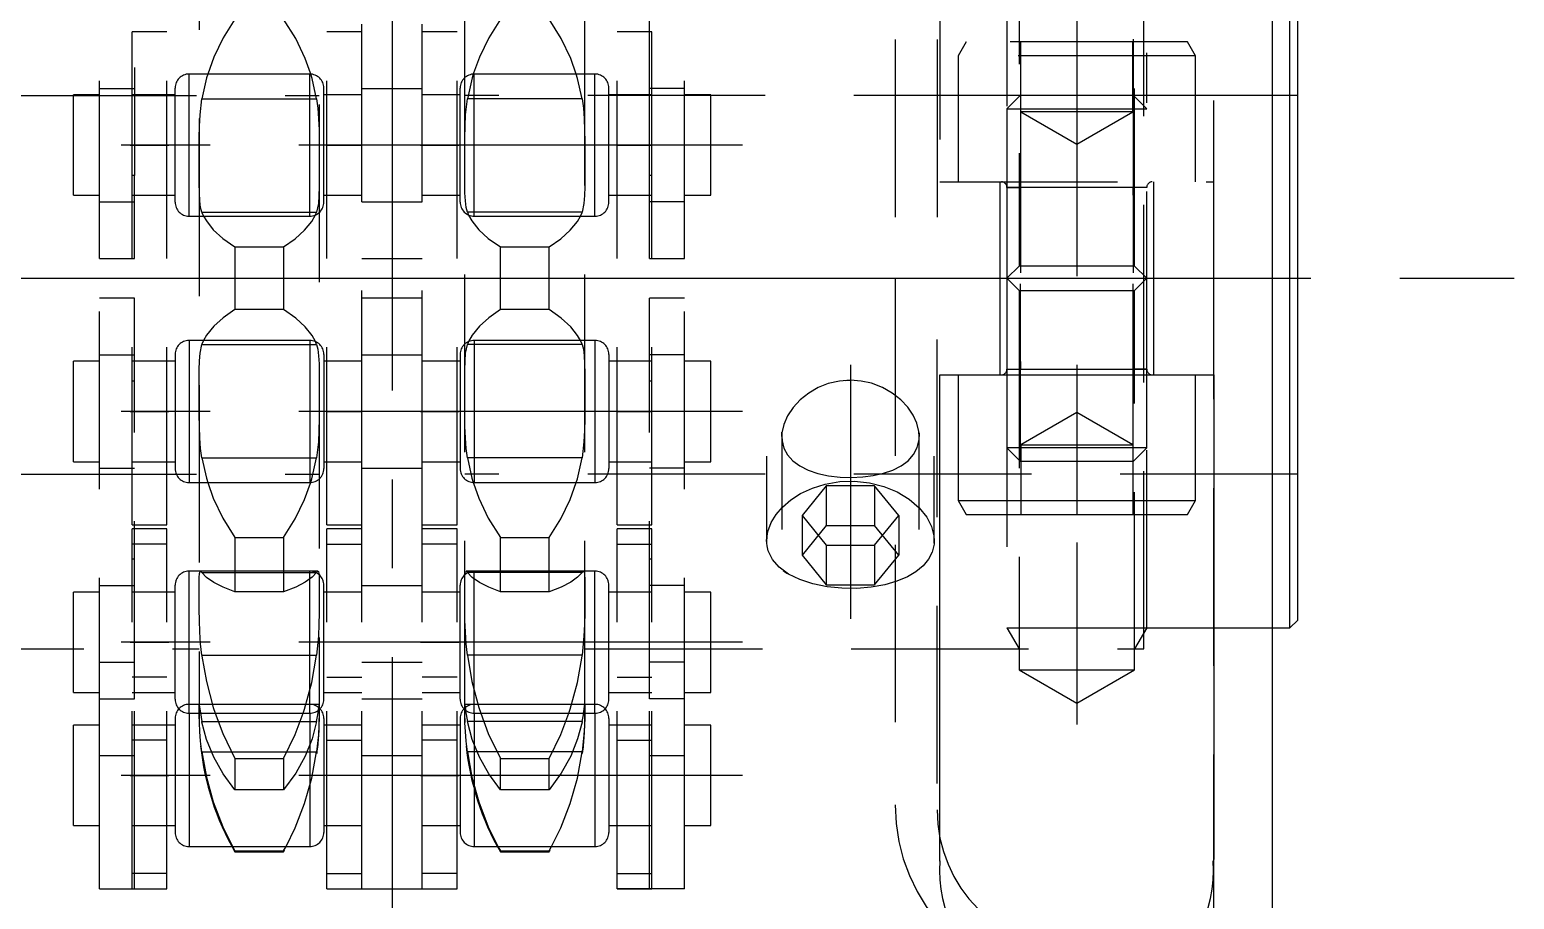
# Model space of a CAD drawing. Extents: x -8 to 168, y -8 to 177.
# Drawn here: x 19.4 to 72.5, y 22.3 to 53.4 of the extents above; entities that cross this region are included whole.
import ezdxf

# ---------------------------------------------------------------- set-up
doc = ezdxf.new("R2010")
doc.units = 0
doc.header["$LTSCALE"] = 0.5
doc.linetypes.add('CENTER', pattern=[50.8, 31.75, -6.35, 6.35, -6.35])
doc.linetypes.add('DASHED', pattern=[19.05, 12.7, -6.35])
for name, color, linetype in [('MSM_CENTER', 1, 'CENTER'), ('MSM_CONTINUOUS', 7, 'CONTINUOUS'), ('MSM_DASHED', 4, 'DASHED')]:
    doc.layers.add(name, color=color, linetype=linetype)

msp = doc.modelspace()

# ---------------------------------------------------------------- linework, layer by layer
at = {"layer": 'MSM_CENTER'}
for p, q in [((32.4, 81.76), (32.4, 7.24)), ((56.9, 60.453), (56.9, 28.547)), ((44.94, 49.262), (19.86, 49.262)), ((23.037, 49.263), (24.412, 49.263)), ((31.382, 49.263), (30.007, 49.263)), ((33.418, 49.263), (34.793, 49.263)), ((41.763, 49.263), (40.388, 49.263)), ((-7.75, 44.5), (72.55, 44.5)), ((48.8, 41.404), (48.8, 32.32)), ((44.94, 39.738), (19.86, 39.738)), ((23.037, 39.737), (24.412, 39.737)), ((31.382, 39.737), (30.007, 39.737)), ((33.418, 39.737), (34.793, 39.737)), ((41.763, 39.737), (40.388, 39.737)), ((44.94, 31.489), (19.86, 31.489)), ((23.037, 31.489), (24.412, 31.489)), ((31.382, 31.489), (30.007, 31.489)), ((33.418, 31.489), (34.793, 31.489)), ((41.763, 31.489), (40.388, 31.489)), ((44.94, 26.727), (19.86, 26.727)), ((23.037, 26.727), (24.412, 26.727)), ((31.382, 26.727), (30.007, 26.727)), ((33.418, 26.727), (34.793, 26.727)), ((41.763, 26.727), (40.388, 26.727))]:
    msp.add_line(p, q, dxfattribs=at)
at = {"layer": 'MSM_CONTINUOUS'}
for p, q in [((63.9, 44.5), (63.9, 76.5)), ((64.517, 32), (64.517, 57)), ((64.8, 32.283), (64.8, 56.717)), ((0.9, 44.5), (63.9, 44.5)), ((0.9, 44.5), (63.9, 44.5)), ((63.9, 12.5), (63.9, 44.5)), ((52, 41.05), (61.8, 41.05)), ((52, 23.667), (52, 41.05)), ((52.65, 41.05), (52.65, 36.55)), ((61.15, 36.55), (61.15, 41.05)), ((61.8, 41.05), (61.8, 23.721)), ((52.65, 36.55), (52.939, 36.05)), ((52.65, 36.55), (61.15, 36.55)), ((60.861, 36.05), (61.15, 36.55)), ((52.939, 36.05), (60.861, 36.05)), ((63.9, 32), (64.517, 32)), ((64.517, 32), (64.8, 32.283))]:
    msp.add_line(p, q, dxfattribs=at)
msp.add_arc((56.889, 23.34), 4.9, 176.1697, 3.8303, dxfattribs=at)
at = {"layer": 'MSM_DASHED'}
for p, q in [((61.8, 44.5), (61.8, 77.4)), ((52, 65.333), (52, 47.95)), ((50.4, 62.56), (50.4, 44.5)), ((51.9, 62.56), (51.9, 44.5)), ((21.94, 45.212), (21.94, 61.561)), ((23.19, 61.561), (23.19, 48.177)), ((41.61, 48.177), (41.61, 61.561)), ((42.86, 45.212), (42.86, 61.561)), ((29.8, 60.238), (29.8, 28.762)), ((35, 28.762), (35, 60.238)), ((39.3, 28.762), (39.3, 60.238)), ((25.5, 59.733), (25.5, 28.762)), ((31.32, 37.713), (31.32, 59.536)), ((33.48, 37.713), (33.48, 59.536)), ((54.833, 58.5), (54.833, 44.933)), ((58.967, 44.933), (58.967, 58.5)), ((59.3, 31.25), (59.3, 57.75)), ((54.4, 57), (54.4, 41.25)), ((26.776, 53.763), (26.361, 53.1)), ((28.955, 53.071), (28.524, 53.763)), ((36.276, 53.763), (35.861, 53.1)), ((38.455, 53.071), (38.024, 53.763)), ((23.1, 49.263), (23.1, 53.313)), ((24.35, 53.313), (23.1, 53.313)), ((24.35, 53.312), (23.19, 53.312)), ((24.35, 35.687), (24.35, 53.312)), ((31.32, 53.313), (30.07, 53.313)), ((30.07, 35.687), (30.07, 53.312)), ((31.32, 53.312), (30.07, 53.312)), ((34.73, 53.313), (33.48, 53.313)), ((34.73, 53.312), (33.48, 53.312)), ((34.73, 35.687), (34.73, 53.312)), ((41.7, 53.313), (40.45, 53.313)), ((40.45, 35.687), (40.45, 53.312)), ((41.61, 53.312), (40.45, 53.312)), ((41.7, 49.263), (41.7, 53.313)), ((26.361, 53.1), (26.026, 52.405)), ((29.294, 52.357), (28.955, 53.071)), ((35.861, 53.1), (35.526, 52.405)), ((38.794, 52.357), (38.455, 53.071)), ((52.939, 52.95), (52.65, 52.45)), ((60.861, 52.95), (52.939, 52.95)), ((54.9, 50.45), (54.9, 52.95)), ((58.9, 50.45), (58.9, 52.95)), ((58.909, 53.05), (58.909, 41.25)), ((61.15, 52.45), (60.861, 52.95)), ((26.026, 52.405), (25.808, 51.803)), ((29.484, 51.828), (29.294, 52.357)), ((35.526, 52.405), (35.316, 51.828)), ((38.992, 51.803), (38.794, 52.357)), ((52.65, 52.45), (52.65, 47.95)), ((61.15, 52.45), (52.65, 52.45)), ((59.4, 41.25), (59.4, 52.56)), ((61.15, 47.95), (61.15, 52.45)), ((29.46, 51.802), (25.14, 51.802)), ((25.14, 46.722), (25.14, 51.802)), ((25.769, 51.671), (25.597, 50.916)), ((25.808, 51.803), (25.769, 51.671)), ((29.46, 46.722), (29.46, 51.802)), ((29.494, 51.796), (29.484, 51.828)), ((29.54, 51.641), (29.494, 51.796)), ((29.703, 50.916), (29.54, 51.641)), ((35.269, 51.671), (35.097, 50.916)), ((35.307, 51.801), (35.269, 51.671)), ((35.316, 51.828), (35.307, 51.801)), ((35.34, 46.722), (35.34, 51.802)), ((39.66, 51.802), (35.34, 51.802)), ((39.04, 51.641), (38.992, 51.803)), ((39.203, 50.916), (39.04, 51.641)), ((39.66, 46.722), (39.66, 51.802)), ((0, 51.038), (29.8, 51.038)), ((21, 47.467), (21, 51.057)), ((21.94, 51.057), (21, 51.057)), ((21.94, 51.287), (23.19, 51.287)), ((24.35, 51.058), (23.1, 51.058)), ((24.35, 51.057), (23.19, 51.057)), ((24.64, 51.057), (24.35, 51.057)), ((24.64, 47.222), (24.64, 51.302)), ((29.96, 47.222), (29.96, 51.302)), ((30.07, 51.057), (29.96, 51.057)), ((31.32, 51.058), (30.07, 51.058)), ((31.32, 51.057), (30.07, 51.057)), ((31.32, 51.287), (33.48, 51.287)), ((34.73, 51.058), (33.48, 51.058)), ((34.73, 51.057), (33.48, 51.057)), ((34.84, 51.057), (34.73, 51.057)), ((34.84, 47.222), (34.84, 51.302)), ((64.8, 51.038), (35, 51.038)), ((40.16, 47.222), (40.16, 51.302)), ((40.45, 51.057), (40.16, 51.057)), ((41.7, 51.058), (40.45, 51.058)), ((41.61, 51.057), (40.45, 51.057)), ((42.86, 51.287), (41.61, 51.287)), ((43.8, 51.057), (42.86, 51.057)), ((43.8, 47.467), (43.8, 51.057)), ((54.89, 51.05), (54.4, 50.559)), ((54.89, 51.05), (58.909, 51.05)), ((54.89, 51.05), (54.89, 41.25)), ((59.4, 50.559), (58.909, 51.05)), ((58.909, 51.05), (58.909, 41.25)), ((25.534, 50.343), (25.597, 50.916)), ((25.597, 50.916), (29.703, 50.916)), ((29.703, 50.916), (29.746, 50.582)), ((29.746, 50.582), (29.775, 50.2)), ((35.034, 50.343), (35.097, 50.916)), ((39.203, 50.916), (35.097, 50.916)), ((39.203, 50.916), (39.246, 50.582)), ((39.246, 50.582), (39.275, 50.2)), ((54.4, 50.559), (54.4, 41.25)), ((54.4, 50.559), (59.4, 50.559)), ((59.4, 41.25), (59.4, 50.559)), ((25.505, 49.523), (25.514, 49.937)), ((25.514, 49.937), (25.534, 50.343)), ((29.775, 50.2), (29.79, 49.803)), ((35.005, 49.523), (35.014, 49.937)), ((35.014, 49.937), (35.034, 50.343)), ((39.275, 50.2), (39.29, 49.803)), ((58.9, 50.45), (54.9, 50.45)), ((54.9, 50.45), (56.9, 49.295)), ((56.9, 49.295), (58.9, 50.45)), ((25.502, 49.089), (25.505, 49.523)), ((29.79, 49.803), (29.796, 49.379)), ((35.002, 49.089), (35.005, 49.523)), ((39.29, 49.803), (39.296, 49.379)), ((24.35, 49.263), (23.1, 49.263)), ((23.1, 35.687), (23.1, 49.262)), ((24.35, 49.262), (23.1, 49.262)), ((25.501, 48.672), (25.502, 49.089)), ((29.796, 49.379), (29.799, 48.96)), ((29.799, 48.96), (29.799, 48.538)), ((30.07, 49.263), (31.32, 49.263)), ((30.07, 49.262), (31.32, 49.262)), ((34.73, 49.263), (33.48, 49.263)), ((34.73, 49.262), (33.48, 49.262)), ((35.001, 48.672), (35.002, 49.089)), ((39.296, 49.379), (39.299, 48.96)), ((39.299, 48.96), (39.299, 48.538)), ((40.45, 49.263), (41.7, 49.263)), ((40.45, 49.262), (41.7, 49.262)), ((41.7, 35.687), (41.7, 49.262)), ((25.501, 48.34), (25.501, 48.672)), ((25.501, 48.263), (25.501, 48.34)), ((29.799, 48.538), (29.798, 48.145)), ((35.001, 48.263), (35.001, 48.672)), ((39.299, 48.34), (39.298, 48.145)), ((39.299, 48.538), (39.299, 48.34)), ((23.19, 48.177), (23.1, 48.177)), ((23.19, 45.212), (23.19, 48.177)), ((25.504, 47.892), (25.501, 48.263)), ((25.51, 47.553), (25.504, 47.892)), ((29.798, 48.145), (29.795, 47.774)), ((35.004, 47.892), (35.001, 48.263)), ((35.01, 47.553), (35.004, 47.892)), ((39.298, 48.145), (39.295, 47.774)), ((41.7, 48.177), (41.61, 48.177)), ((41.61, 45.212), (41.61, 48.177)), ((52, 47.95), (61.8, 47.95)), ((54.15, 47.95), (54.15, 44.5)), ((59.65, 44.5), (59.65, 47.95)), ((21, 47.467), (21.94, 47.467)), ((23.1, 47.468), (24.35, 47.468)), ((23.19, 47.467), (24.35, 47.467)), ((24.35, 47.467), (24.64, 47.467)), ((25.525, 47.27), (25.51, 47.553)), ((25.554, 47.034), (25.525, 47.27)), ((29.786, 47.454), (29.766, 47.177)), ((29.795, 47.774), (29.786, 47.454)), ((29.96, 47.467), (30.07, 47.467)), ((30.07, 47.468), (31.32, 47.468)), ((30.07, 47.467), (31.32, 47.467)), ((33.48, 47.468), (34.73, 47.468)), ((33.48, 47.467), (34.73, 47.467)), ((34.73, 47.467), (34.84, 47.467)), ((35.025, 47.27), (35.01, 47.553)), ((35.054, 47.034), (35.025, 47.27)), ((39.286, 47.454), (39.266, 47.177)), ((39.295, 47.774), (39.286, 47.454)), ((40.16, 47.467), (40.45, 47.467)), ((40.45, 47.468), (41.7, 47.468)), ((40.45, 47.467), (41.61, 47.467)), ((42.86, 47.467), (43.8, 47.467)), ((59.4, 47.75), (54.4, 47.75)), ((54.4, 47.75), (54.89, 47.75)), ((54.89, 37.95), (54.89, 47.75)), ((59.4, 47.75), (58.909, 47.75)), ((58.909, 37.95), (58.909, 47.75)), ((21.94, 47.237), (23.1, 47.237)), ((23.1, 47.237), (23.19, 47.237)), ((25.597, 46.866), (25.554, 47.034)), ((25.597, 46.866), (29.703, 46.866)), ((25.597, 46.866), (25.601, 46.856)), ((25.601, 46.856), (25.661, 46.722)), ((29.531, 46.536), (29.659, 46.763)), ((29.659, 46.763), (29.703, 46.866)), ((29.766, 47.177), (29.703, 46.866)), ((31.32, 47.237), (33.48, 47.237)), ((35.097, 46.866), (35.054, 47.034)), ((39.203, 46.866), (35.097, 46.866)), ((35.097, 46.866), (35.142, 46.761)), ((35.142, 46.761), (35.26, 46.549)), ((39.139, 46.721), (39.199, 46.856)), ((39.199, 46.856), (39.203, 46.866)), ((39.266, 47.177), (39.203, 46.866)), ((41.7, 47.237), (41.61, 47.237)), ((42.86, 47.237), (41.7, 47.237)), ((25.14, 46.722), (29.46, 46.722)), ((25.661, 46.722), (25.76, 46.549)), ((25.76, 46.549), (26.006, 46.236)), ((26.006, 46.236), (26.345, 45.924)), ((28.939, 45.912), (29.274, 46.216)), ((29.274, 46.216), (29.531, 46.536)), ((35.26, 46.549), (35.506, 46.236)), ((35.34, 46.722), (39.66, 46.722)), ((35.506, 46.236), (35.845, 45.924)), ((38.439, 45.912), (38.774, 46.216)), ((38.774, 46.216), (39.031, 46.536)), ((39.031, 46.536), (39.139, 46.721)), ((26.345, 45.924), (26.776, 45.622)), ((28.524, 45.622), (28.939, 45.912)), ((35.845, 45.924), (36.276, 45.622)), ((38.024, 45.622), (38.439, 45.912)), ((21.94, 45.212), (23.1, 45.212)), ((23.1, 45.212), (23.19, 45.212)), ((26.776, 45.622), (28.524, 45.622)), ((26.776, 45.622), (26.776, 43.378)), ((28.524, 45.622), (28.524, 43.378)), ((31.32, 45.212), (33.48, 45.212)), ((36.276, 45.622), (38.024, 45.622)), ((36.276, 43.378), (36.276, 45.622)), ((38.024, 43.378), (38.024, 45.622)), ((41.61, 45.212), (41.7, 45.212)), ((41.7, 45.212), (42.86, 45.212)), ((54.833, 44.933), (54.4, 44.5)), ((58.967, 44.933), (54.833, 44.933)), ((59.4, 44.5), (58.967, 44.933)), ((50.4, 44.5), (50.4, 26.44)), ((51.9, 26.44), (51.9, 44.5)), ((54.15, 44.5), (54.15, 41.05)), ((54.4, 44.5), (54.833, 44.067)), ((58.967, 44.067), (59.4, 44.5)), ((59.65, 41.05), (59.65, 44.5)), ((61.8, 11.6), (61.8, 44.5)), ((21.94, 27.439), (21.94, 43.788)), ((23.19, 43.788), (21.94, 43.788)), ((23.19, 29.464), (23.19, 43.788)), ((33.48, 43.788), (31.32, 43.788)), ((41.61, 29.464), (41.61, 43.788)), ((42.86, 43.788), (41.61, 43.788)), ((42.86, 27.439), (42.86, 43.788)), ((54.833, 44.067), (54.833, 30.5)), ((54.833, 44.067), (58.967, 44.067)), ((58.967, 30.5), (58.967, 44.067)), ((26.361, 43.088), (26.026, 42.784)), ((26.776, 43.378), (26.361, 43.088)), ((28.524, 43.378), (26.776, 43.378)), ((28.955, 43.076), (28.524, 43.378)), ((29.294, 42.764), (28.955, 43.076)), ((35.861, 43.088), (35.526, 42.784)), ((36.276, 43.378), (35.861, 43.088)), ((38.024, 43.378), (36.276, 43.378)), ((38.455, 43.076), (38.024, 43.378)), ((38.794, 42.764), (38.455, 43.076)), ((26.026, 42.784), (25.769, 42.464)), ((29.54, 42.451), (29.294, 42.764)), ((35.526, 42.784), (35.269, 42.464)), ((39.04, 42.451), (38.794, 42.764)), ((25.14, 42.278), (25.14, 37.198)), ((29.46, 42.278), (25.14, 42.278)), ((25.534, 41.823), (25.597, 42.134)), ((25.601, 42.144), (25.597, 42.134)), ((25.597, 42.134), (29.703, 42.134)), ((25.661, 42.279), (25.601, 42.144)), ((25.769, 42.464), (25.661, 42.279)), ((29.46, 42.278), (29.46, 37.198)), ((29.658, 42.239), (29.54, 42.451)), ((29.703, 42.134), (29.658, 42.239)), ((29.703, 42.134), (29.746, 41.966)), ((29.746, 41.966), (29.775, 41.73)), ((35.034, 41.823), (35.097, 42.134)), ((35.141, 42.237), (35.097, 42.134)), ((39.203, 42.134), (35.097, 42.134)), ((35.269, 42.464), (35.141, 42.237)), ((39.66, 42.278), (35.34, 42.278)), ((35.34, 42.278), (35.34, 37.198)), ((39.139, 42.278), (39.04, 42.451)), ((39.199, 42.144), (39.139, 42.278)), ((39.203, 42.134), (39.199, 42.144)), ((39.203, 42.134), (39.246, 41.966)), ((39.246, 41.966), (39.275, 41.73)), ((39.66, 42.278), (39.66, 37.198)), ((21.94, 41.533), (21, 41.533)), ((21, 37.943), (21, 41.533)), ((21.94, 41.763), (23.19, 41.763)), ((24.35, 41.532), (23.1, 41.532)), ((24.64, 41.533), (23.19, 41.533)), ((24.64, 41.778), (24.64, 37.698)), ((25.505, 41.226), (25.514, 41.546)), ((25.514, 41.546), (25.534, 41.823)), ((29.775, 41.73), (29.79, 41.447)), ((29.79, 41.447), (29.796, 41.108)), ((29.96, 41.778), (29.96, 37.698)), ((31.32, 41.533), (29.96, 41.533)), ((31.32, 41.532), (30.07, 41.532)), ((31.32, 41.763), (33.48, 41.763)), ((34.84, 41.533), (33.48, 41.533)), ((34.73, 41.532), (33.48, 41.532)), ((34.84, 41.778), (34.84, 37.698)), ((35.005, 41.226), (35.014, 41.546)), ((35.014, 41.546), (35.034, 41.823)), ((39.275, 41.73), (39.29, 41.447)), ((39.29, 41.447), (39.296, 41.108)), ((40.16, 41.778), (40.16, 37.698)), ((41.61, 41.533), (40.16, 41.533)), ((41.7, 41.532), (40.45, 41.532)), ((42.86, 41.763), (41.61, 41.763)), ((43.8, 41.533), (42.86, 41.533)), ((43.8, 37.943), (43.8, 41.533)), ((25.502, 40.855), (25.505, 41.226)), ((29.796, 41.108), (29.799, 40.737)), ((35.002, 40.855), (35.005, 41.226)), ((39.296, 41.108), (39.299, 40.737)), ((54.4, 41.25), (54.4, 32)), ((54.4, 41.25), (59.4, 41.25)), ((54.4, 41.25), (54.89, 41.25)), ((54.4, 41.25), (54.4, 38.44)), ((59.4, 41.25), (58.909, 41.25)), ((59.4, 32), (59.4, 41.25)), ((59.4, 38.44), (59.4, 41.25)), ((23.19, 40.823), (23.1, 40.823)), ((25.501, 40.66), (25.502, 40.855)), ((25.501, 40.462), (25.501, 40.66)), ((25.501, 40.04), (25.501, 40.462)), ((29.799, 40.737), (29.799, 40.328)), ((35.001, 40.462), (35.002, 40.855)), ((35.001, 40.04), (35.001, 40.462)), ((39.299, 40.737), (39.299, 40.66)), ((39.299, 40.66), (39.299, 40.328)), ((41.7, 40.823), (41.61, 40.823)), ((47.306, 40.395), (47.007, 40.159)), ((47.646, 40.59), (47.306, 40.395)), ((48.008, 40.734), (47.646, 40.59)), ((48.404, 40.825), (48.008, 40.734)), ((48.8, 40.855), (48.404, 40.825)), ((48.606, 40.848), (48.816, 40.855)), ((49.187, 40.827), (48.8, 40.855)), ((49.554, 40.745), (49.187, 40.827)), ((49.948, 40.593), (49.554, 40.745)), ((50.296, 40.394), (49.948, 40.593)), ((50.6, 40.153), (50.296, 40.394)), ((25.504, 39.621), (25.501, 40.04)), ((29.798, 39.911), (29.795, 39.477)), ((29.799, 40.328), (29.798, 39.911)), ((35.004, 39.621), (35.001, 40.04)), ((39.298, 39.911), (39.295, 39.477)), ((39.299, 40.328), (39.298, 39.911)), ((46.749, 39.883), (46.551, 39.588)), ((47.007, 40.159), (46.749, 39.883)), ((50.848, 39.887), (50.6, 40.153)), ((51.041, 39.603), (50.848, 39.887)), ((24.35, 39.738), (23.1, 39.738)), ((24.35, 39.737), (23.1, 39.737)), ((25.51, 39.197), (25.504, 39.621)), ((29.795, 39.477), (29.786, 39.063)), ((30.07, 39.738), (31.32, 39.738)), ((30.07, 39.737), (31.32, 39.737)), ((34.73, 39.738), (33.48, 39.738)), ((34.73, 39.737), (33.48, 39.737)), ((35.01, 39.197), (35.004, 39.621)), ((39.295, 39.477), (39.286, 39.063)), ((40.45, 39.738), (41.7, 39.738)), ((40.45, 39.737), (41.7, 39.737)), ((46.551, 39.588), (46.412, 39.273)), ((51.173, 39.316), (51.041, 39.603)), ((51.246, 39.017), (51.173, 39.316)), ((56.9, 39.705), (54.9, 38.55)), ((58.9, 38.55), (56.9, 39.705)), ((25.525, 38.8), (25.51, 39.197)), ((25.554, 38.418), (25.525, 38.8)), ((29.786, 39.063), (29.766, 38.657)), ((35.025, 38.8), (35.01, 39.197)), ((35.054, 38.418), (35.025, 38.8)), ((39.286, 39.063), (39.266, 38.657)), ((46.341, 38.845), (46.341, 35.514)), ((46.341, 38.843), (46.35, 38.993)), ((46.349, 38.977), (46.341, 38.843)), ((46.341, 38.843), (46.352, 38.683)), ((46.412, 39.273), (46.349, 38.977)), ((51.258, 38.843), (51.246, 39.017)), ((51.251, 38.984), (51.254, 38.953)), ((51.254, 38.953), (51.258, 38.843)), ((51.254, 38.736), (51.258, 38.843)), ((51.258, 35.514), (51.258, 38.845)), ((25.597, 38.084), (25.554, 38.418)), ((29.766, 38.657), (29.703, 38.084)), ((35.097, 38.084), (35.054, 38.418)), ((39.266, 38.657), (39.203, 38.084)), ((46.352, 38.683), (46.42, 38.425)), ((46.42, 38.425), (46.552, 38.184)), ((51.062, 38.203), (51.191, 38.452)), ((51.191, 38.452), (51.254, 38.736)), ((59.4, 38.44), (54.4, 38.44)), ((54.4, 38.44), (54.89, 37.95)), ((54.9, 38.55), (54.9, 36.05)), ((54.9, 38.55), (58.9, 38.55)), ((56.9, 38.55), (56.9, 36.05)), ((58.9, 38.55), (58.9, 36.05)), ((58.909, 37.95), (59.4, 38.44)), ((21, 37.943), (21.94, 37.943)), ((21.94, 37.713), (23.19, 37.713)), ((23.1, 37.942), (24.35, 37.942)), ((23.19, 37.943), (24.64, 37.943)), ((25.597, 38.084), (29.703, 38.084)), ((25.597, 38.084), (25.76, 37.359)), ((29.531, 37.329), (29.703, 38.084)), ((29.96, 37.943), (31.32, 37.943)), ((30.07, 37.942), (31.32, 37.942)), ((31.32, 22.677), (31.32, 37.713)), ((31.32, 37.713), (33.48, 37.713)), ((33.48, 37.943), (34.84, 37.943)), ((33.48, 37.942), (34.73, 37.942)), ((33.48, 22.677), (33.48, 37.713)), ((39.203, 38.084), (35.097, 38.084)), ((35.097, 38.084), (35.26, 37.359)), ((39.031, 37.329), (39.203, 38.084)), ((40.16, 37.943), (41.61, 37.943)), ((40.45, 37.942), (41.7, 37.942)), ((42.86, 37.713), (41.61, 37.713)), ((42.86, 37.943), (43.8, 37.943)), ((45.8, 38.136), (45.8, 35.034)), ((46.552, 38.184), (46.739, 37.975)), ((46.739, 37.975), (46.986, 37.793)), ((46.986, 37.793), (47.285, 37.642)), ((50.311, 37.64), (50.61, 37.79)), ((50.61, 37.79), (50.862, 37.976)), ((50.862, 37.976), (51.062, 38.203)), ((51.8, 35.034), (51.8, 38.136)), ((58.909, 37.95), (54.89, 37.95)), ((0, 37.5), (29.8, 37.5)), ((25.14, 37.198), (29.46, 37.198)), ((25.76, 37.359), (25.808, 37.197)), ((25.808, 37.197), (26.006, 36.643)), ((29.484, 37.172), (29.493, 37.199)), ((29.493, 37.199), (29.531, 37.329)), ((64.8, 37.5), (35, 37.5)), ((35.26, 37.359), (35.306, 37.204)), ((35.306, 37.204), (35.316, 37.172)), ((35.34, 37.198), (39.66, 37.198)), ((38.774, 36.595), (38.992, 37.197)), ((38.992, 37.197), (39.031, 37.329)), ((47.285, 37.642), (47.636, 37.523)), ((47.636, 37.523), (48.015, 37.441)), ((47.901, 37.145), (48.416, 37.233)), ((48.015, 37.441), (48.432, 37.392)), ((48.416, 37.233), (48.941, 37.25)), ((48.432, 37.392), (48.831, 37.379)), ((48.831, 37.379), (49.241, 37.398)), ((48.941, 37.25), (49.477, 37.192)), ((49.241, 37.398), (49.616, 37.446)), ((49.477, 37.192), (49.994, 37.06)), ((49.616, 37.446), (49.979, 37.527)), ((49.979, 37.527), (50.311, 37.64)), ((29.274, 36.595), (29.484, 37.172)), ((35.316, 37.172), (35.506, 36.643)), ((46.67, 36.58), (47.018, 36.803)), ((47.018, 36.803), (47.443, 37.001)), ((47.934, 37.075), (47.068, 36.015)), ((47.443, 37.001), (47.901, 37.145)), ((49.666, 37.075), (47.934, 37.075)), ((47.934, 37.075), (47.934, 35.661)), ((50.532, 36.015), (49.666, 37.075)), ((49.666, 37.075), (49.666, 35.661)), ((49.994, 37.06), (50.475, 36.86)), ((50.475, 36.86), (50.906, 36.598)), ((26.006, 36.643), (26.345, 35.929)), ((28.939, 35.9), (29.274, 36.595)), ((35.506, 36.643), (35.845, 35.929)), ((38.439, 35.9), (38.774, 36.595)), ((46.138, 36.056), (46.368, 36.321)), ((46.368, 36.321), (46.67, 36.58)), ((50.906, 36.598), (51.257, 36.296)), ((51.257, 36.296), (51.532, 35.957)), ((23.1, 35.687), (24.35, 35.687)), ((23.19, 35.688), (24.35, 35.688)), ((26.345, 35.929), (26.776, 35.237)), ((28.524, 35.237), (28.939, 35.9)), ((30.07, 35.688), (31.32, 35.688)), ((30.07, 35.687), (31.32, 35.687)), ((33.48, 35.688), (34.73, 35.688)), ((33.48, 35.687), (34.73, 35.687)), ((35.845, 35.929), (36.276, 35.237)), ((38.024, 35.237), (38.439, 35.9)), ((40.45, 35.688), (41.61, 35.688)), ((40.45, 35.687), (41.7, 35.687)), ((45.841, 35.452), (45.962, 35.773)), ((45.962, 35.773), (46.138, 36.056)), ((47.068, 36.015), (47.068, 34.601)), ((47.068, 36.015), (47.934, 34.954)), ((47.934, 35.661), (47.068, 34.601)), ((47.934, 35.661), (49.666, 35.661)), ((49.666, 34.954), (50.532, 36.015)), ((50.532, 34.601), (49.666, 35.661)), ((50.532, 36.015), (50.532, 34.601)), ((51.532, 35.957), (51.702, 35.629)), ((51.702, 35.629), (51.789, 35.293)), ((23.1, 34.454), (23.1, 35.539)), ((24.35, 35.539), (23.1, 35.539)), ((24.35, 35.539), (23.19, 35.539)), ((24.35, 22.677), (24.35, 35.539)), ((26.776, 35.237), (28.524, 35.237)), ((26.776, 35.237), (26.776, 33.294)), ((28.524, 35.237), (28.524, 33.294)), ((30.07, 22.677), (30.07, 35.539)), ((31.32, 35.539), (30.07, 35.539)), ((31.32, 35.539), (30.07, 35.539)), ((34.73, 35.539), (33.48, 35.539)), ((34.73, 35.539), (33.48, 35.539)), ((34.73, 22.677), (34.73, 35.539)), ((36.276, 35.237), (38.024, 35.237)), ((36.276, 33.294), (36.276, 35.237)), ((38.024, 33.294), (38.024, 35.237)), ((40.45, 22.677), (40.45, 35.539)), ((41.61, 35.539), (40.45, 35.539)), ((41.7, 35.539), (40.45, 35.539)), ((41.7, 34.454), (41.7, 35.539)), ((45.8, 35.131), (45.841, 35.452)), ((45.805, 35.239), (45.8, 35.118)), ((45.817, 34.932), (45.8, 35.131)), ((51.789, 35.293), (51.8, 35.131)), ((51.8, 35.131), (51.797, 35.049)), ((24.35, 34.997), (23.1, 34.997)), ((24.35, 34.996), (23.19, 34.996)), ((30.07, 34.997), (31.32, 34.997)), ((30.07, 34.996), (31.32, 34.996)), ((34.73, 34.997), (33.48, 34.997)), ((34.73, 34.996), (33.48, 34.996)), ((40.45, 34.997), (41.7, 34.997)), ((40.45, 34.996), (41.61, 34.996)), ((45.86, 34.757), (45.817, 34.932)), ((46.012, 34.45), (45.86, 34.757)), ((47.068, 34.601), (47.934, 33.54)), ((47.934, 34.954), (49.666, 34.954)), ((47.934, 34.954), (47.934, 33.54)), ((49.666, 34.954), (49.666, 33.54)), ((49.666, 33.54), (50.532, 34.601)), ((51.724, 34.712), (51.592, 34.457)), ((51.792, 34.996), (51.724, 34.712)), ((51.797, 35.049), (51.792, 34.996)), ((23.1, 22.677), (23.1, 34.454)), ((23.19, 34.454), (23.1, 34.454)), ((29.46, 34.029), (25.14, 34.029)), ((25.14, 28.949), (25.14, 34.029)), ((25.514, 33.947), (25.534, 34.02)), ((25.549, 34.029), (25.597, 33.986)), ((25.554, 34.029), (25.549, 34.029)), ((29.75, 34.029), (25.55, 34.029)), ((25.597, 33.986), (25.554, 34.029)), ((29.46, 28.949), (29.46, 34.029)), ((29.703, 33.986), (29.746, 34.029)), ((29.746, 34.029), (29.751, 34.029)), ((29.751, 34.029), (29.765, 34.022)), ((29.765, 34.022), (29.775, 34.002)), ((29.775, 34.002), (29.79, 33.909)), ((35.014, 33.947), (35.034, 34.02)), ((35.049, 34.029), (35.097, 33.986)), ((35.054, 34.029), (35.049, 34.029)), ((39.25, 34.029), (35.05, 34.029)), ((35.097, 33.986), (35.054, 34.029)), ((39.66, 34.029), (35.34, 34.029)), ((35.34, 28.949), (35.34, 34.029)), ((39.203, 33.986), (39.246, 34.029)), ((39.246, 34.029), (39.251, 34.029)), ((39.251, 34.029), (39.265, 34.022)), ((39.265, 34.022), (39.275, 34.002)), ((39.275, 34.002), (39.29, 33.909)), ((39.66, 28.949), (39.66, 34.029)), ((41.7, 34.454), (41.61, 34.454)), ((41.7, 22.677), (41.7, 34.454)), ((46.248, 34.177), (46.012, 34.45)), ((46.584, 33.927), (46.248, 34.177)), ((46.399, 34.052), (46.49, 33.987)), ((51.145, 34.011), (50.839, 33.829)), ((51.402, 34.225), (51.145, 34.011)), ((51.592, 34.457), (51.402, 34.225)), ((21.94, 33.514), (23.1, 33.514)), ((23.1, 33.514), (23.19, 33.514)), ((24.64, 29.449), (24.64, 33.529)), ((25.501, 33.334), (25.502, 33.597)), ((25.502, 33.597), (25.505, 33.808)), ((25.505, 33.808), (25.514, 33.947)), ((25.597, 33.986), (29.703, 33.986)), ((25.769, 33.802), (25.597, 33.986)), ((26.026, 33.624), (25.769, 33.802)), ((26.361, 33.455), (26.026, 33.624)), ((28.955, 33.462), (28.524, 33.294)), ((29.294, 33.635), (28.955, 33.462)), ((29.54, 33.81), (29.294, 33.635)), ((29.703, 33.986), (29.54, 33.81)), ((29.79, 33.909), (29.79, 33.901)), ((29.79, 33.901), (29.796, 33.745)), ((29.796, 33.745), (29.799, 33.522)), ((29.799, 33.522), (29.799, 33.236)), ((29.96, 29.449), (29.96, 33.529)), ((31.32, 33.514), (33.48, 33.514)), ((34.84, 29.449), (34.84, 33.529)), ((35.001, 33.334), (35.002, 33.597)), ((35.002, 33.597), (35.005, 33.808)), ((35.005, 33.808), (35.01, 33.903)), ((35.01, 33.903), (35.014, 33.947)), ((39.203, 33.986), (35.097, 33.986)), ((35.269, 33.802), (35.097, 33.986)), ((35.526, 33.624), (35.269, 33.802)), ((35.861, 33.455), (35.526, 33.624)), ((38.455, 33.462), (38.024, 33.294)), ((38.794, 33.635), (38.455, 33.462)), ((39.04, 33.81), (38.794, 33.635)), ((39.203, 33.986), (39.04, 33.81)), ((39.29, 33.909), (39.296, 33.745)), ((39.296, 33.745), (39.299, 33.522)), ((39.299, 33.522), (39.299, 33.236)), ((40.16, 29.449), (40.16, 33.529)), ((41.7, 33.514), (41.61, 33.514)), ((42.86, 33.514), (41.7, 33.514)), ((46.49, 33.987), (46.546, 33.951)), ((46.989, 33.726), (46.584, 33.927)), ((47.459, 33.572), (46.989, 33.726)), ((47.968, 33.468), (47.459, 33.572)), ((47.934, 33.54), (49.666, 33.54)), ((48.497, 33.416), (47.968, 33.468)), ((50.033, 33.545), (49.543, 33.456)), ((50.455, 33.667), (50.033, 33.545)), ((50.839, 33.829), (50.455, 33.667)), ((21.94, 33.284), (21, 33.284)), ((21, 29.694), (21, 33.284)), ((24.35, 33.284), (23.1, 33.284)), ((24.35, 33.284), (23.19, 33.284)), ((24.64, 33.284), (24.35, 33.284)), ((25.501, 33.078), (25.501, 33.334)), ((25.501, 33.012), (25.501, 33.078)), ((25.504, 32.657), (25.501, 33.012)), ((26.776, 33.294), (26.361, 33.455)), ((28.524, 33.294), (26.776, 33.294)), ((29.799, 33.236), (29.798, 32.906)), ((30.07, 33.284), (29.96, 33.284)), ((31.32, 33.284), (30.07, 33.284)), ((31.32, 33.284), (30.07, 33.284)), ((34.73, 33.284), (33.48, 33.284)), ((34.73, 33.284), (33.48, 33.284)), ((34.84, 33.284), (34.73, 33.284)), ((35.001, 33.012), (35.001, 33.334)), ((35.004, 32.657), (35.001, 33.012)), ((36.276, 33.294), (35.861, 33.455)), ((38.024, 33.294), (36.276, 33.294)), ((39.299, 33.078), (39.298, 32.906)), ((39.299, 33.236), (39.299, 33.078)), ((40.45, 33.284), (40.16, 33.284)), ((41.61, 33.284), (40.45, 33.284)), ((41.7, 33.284), (40.45, 33.284)), ((43.8, 33.284), (42.86, 33.284)), ((43.8, 29.694), (43.8, 33.284)), ((49.034, 33.413), (48.497, 33.416)), ((49.543, 33.456), (49.034, 33.413)), ((25.51, 32.262), (25.504, 32.657)), ((29.795, 32.527), (29.786, 32.129)), ((29.798, 32.906), (29.795, 32.527)), ((35.01, 32.262), (35.004, 32.657)), ((39.295, 32.527), (39.286, 32.129)), ((39.298, 32.906), (39.295, 32.527)), ((25.525, 31.857), (25.51, 32.262)), ((29.786, 32.129), (29.766, 31.702)), ((35.025, 31.857), (35.01, 32.262)), ((39.286, 32.129), (39.266, 31.702)), ((54.4, 32), (59.4, 32)), ((54.4, 32), (54.833, 31.25)), ((59.4, 32), (58.967, 31.25)), ((59.3, 32), (63.9, 32)), ((61.8, 32), (63.9, 32)), ((25.554, 31.432), (25.525, 31.857)), ((25.597, 31.021), (25.554, 31.432)), ((29.766, 31.702), (29.703, 31.021)), ((35.054, 31.432), (35.025, 31.857)), ((35.097, 31.021), (35.054, 31.432)), ((39.266, 31.702), (39.203, 31.021)), ((5.5, 31.25), (25.5, 31.25)), ((25.597, 31.021), (29.703, 31.021)), ((25.597, 31.021), (25.601, 30.991)), ((25.601, 30.991), (25.76, 30.082)), ((29.531, 30.044), (29.703, 31.021)), ((39.203, 31.021), (35.097, 31.021)), ((35.097, 31.021), (35.26, 30.082)), ((39.031, 30.044), (39.199, 30.991)), ((39.199, 30.991), (39.203, 31.021)), ((39.3, 31.25), (59.3, 31.25)), ((21.94, 30.777), (23.19, 30.777)), ((31.32, 30.777), (33.48, 30.777)), ((42.86, 30.777), (41.61, 30.777)), ((54.833, 30.5), (56.9, 29.307)), ((54.833, 30.5), (58.967, 30.5)), ((56.9, 29.307), (58.967, 30.5)), ((24.35, 30.234), (23.1, 30.234)), ((24.35, 30.234), (23.19, 30.234)), ((25.76, 30.082), (26.006, 29.155)), ((29.274, 29.093), (29.531, 30.044)), ((30.07, 30.234), (31.32, 30.234)), ((30.07, 30.234), (31.32, 30.234)), ((34.73, 30.234), (33.48, 30.234)), ((34.73, 30.234), (33.48, 30.234)), ((35.26, 30.082), (35.506, 29.155)), ((38.774, 29.093), (39.031, 30.044)), ((40.45, 30.234), (41.7, 30.234)), ((40.45, 30.234), (41.61, 30.234)), ((21, 29.694), (21.94, 29.694)), ((21.94, 29.464), (23.19, 29.464)), ((23.1, 29.695), (24.35, 29.695)), ((23.19, 29.694), (24.35, 29.694)), ((23.19, 22.677), (23.19, 29.464)), ((24.35, 29.694), (24.64, 29.694)), ((29.46, 29.267), (25.14, 29.267)), ((29.8, 29.267), (25.5, 29.267)), ((25.501, 29.238), (25.502, 29.261)), ((25.502, 28.956), (25.501, 29.238)), ((25.502, 29.261), (25.503, 29.267)), ((25.503, 29.267), (25.505, 29.254)), ((25.504, 29.264), (25.503, 29.267)), ((25.504, 29.26), (25.504, 29.264)), ((25.51, 29.215), (25.504, 29.26)), ((25.505, 29.254), (25.514, 29.176)), ((29.79, 29.209), (29.796, 29.264)), ((29.796, 29.264), (29.797, 29.267)), ((29.797, 29.267), (29.799, 29.249)), ((29.799, 29.249), (29.799, 29.162)), ((29.96, 29.694), (30.07, 29.694)), ((30.07, 29.695), (31.32, 29.695)), ((30.07, 29.694), (31.32, 29.694)), ((31.32, 29.464), (33.48, 29.464)), ((33.48, 29.695), (34.73, 29.695)), ((33.48, 29.694), (34.73, 29.694)), ((34.73, 29.694), (34.84, 29.694)), ((39.3, 29.267), (35, 29.267)), ((35.001, 29.197), (35.002, 29.261)), ((35.002, 29.261), (35.003, 29.267)), ((35.003, 29.267), (35.005, 29.254)), ((35.004, 29.264), (35.003, 29.267)), ((35.01, 29.209), (35.004, 29.264)), ((35.005, 29.254), (35.014, 29.176)), ((39.66, 29.267), (35.34, 29.267)), ((39.29, 29.209), (39.296, 29.264)), ((39.296, 29.264), (39.297, 29.267)), ((39.297, 29.267), (39.299, 29.249)), ((39.299, 29.238), (39.298, 28.955)), ((39.299, 29.249), (39.299, 29.238)), ((40.16, 29.694), (40.45, 29.694)), ((40.45, 29.695), (41.7, 29.695)), ((40.45, 29.694), (41.61, 29.694)), ((42.86, 29.464), (41.61, 29.464)), ((41.61, 22.677), (41.61, 29.464)), ((42.86, 29.694), (43.8, 29.694)), ((24.64, 28.767), (24.64, 24.687)), ((25.14, 28.949), (29.46, 28.949)), ((25.14, 28.949), (25.14, 24.187)), ((25.504, 28.866), (25.502, 28.956)), ((25.51, 28.606), (25.504, 28.866)), ((25.514, 29.176), (25.534, 29.025)), ((25.534, 29.025), (25.543, 28.962)), ((25.543, 28.962), (25.597, 28.655)), ((26.006, 29.155), (26.074, 28.947)), ((26.074, 28.947), (26.345, 28.23)), ((28.939, 28.193), (29.226, 28.947)), ((29.226, 28.947), (29.274, 29.093)), ((29.46, 28.949), (29.46, 24.187)), ((29.703, 28.655), (29.746, 28.897)), ((29.746, 28.897), (29.773, 29.073)), ((29.773, 29.073), (29.775, 29.088)), ((29.775, 29.088), (29.79, 29.209)), ((29.795, 28.785), (29.786, 28.51)), ((29.798, 29.008), (29.795, 28.785)), ((29.799, 29.098), (29.798, 29.008)), ((29.799, 29.162), (29.799, 29.137)), ((29.799, 29.137), (29.799, 29.098)), ((29.96, 28.767), (29.96, 24.687)), ((34.84, 28.767), (34.84, 24.687)), ((35.001, 29.135), (35.001, 29.197)), ((35.001, 29.089), (35.001, 29.135)), ((35.001, 29.062), (35.001, 29.089)), ((35.004, 28.866), (35.001, 29.062)), ((35.01, 28.606), (35.004, 28.866)), ((35.01, 29.209), (35.01, 29.209)), ((35.017, 29.156), (35.01, 29.209)), ((35.014, 29.176), (35.027, 29.073)), ((35.027, 29.073), (35.034, 29.025)), ((35.034, 29.025), (35.097, 28.655)), ((35.34, 28.949), (39.66, 28.949)), ((35.34, 28.949), (35.34, 24.187)), ((35.506, 29.155), (35.574, 28.947)), ((35.574, 28.947), (35.845, 28.23)), ((38.439, 28.193), (38.726, 28.947)), ((38.726, 28.947), (38.774, 29.093)), ((39.203, 28.655), (39.246, 28.897)), ((39.246, 28.897), (39.256, 28.955)), ((39.256, 28.955), (39.275, 29.088)), ((39.275, 29.088), (39.29, 29.209)), ((39.295, 28.785), (39.286, 28.51)), ((39.298, 28.955), (39.295, 28.785)), ((39.66, 28.949), (39.66, 24.187)), ((40.16, 28.767), (40.16, 24.687)), ((21.94, 28.522), (21, 28.522)), ((21, 24.932), (21, 28.522)), ((24.35, 28.522), (23.1, 28.522)), ((24.64, 28.522), (23.19, 28.522)), ((25.525, 28.302), (25.51, 28.606)), ((25.554, 27.947), (25.525, 28.302)), ((25.597, 28.655), (29.703, 28.655)), ((25.601, 28.635), (25.597, 28.655)), ((25.769, 28.007), (25.601, 28.635)), ((26.345, 28.23), (26.776, 27.334)), ((28.524, 27.334), (28.939, 28.193)), ((29.703, 28.655), (29.54, 28.033)), ((29.766, 28.177), (29.703, 27.569)), ((29.786, 28.51), (29.766, 28.177)), ((31.32, 28.522), (29.96, 28.522)), ((31.32, 28.522), (30.07, 28.522)), ((34.73, 28.522), (33.48, 28.522)), ((34.84, 28.522), (33.48, 28.522)), ((35.025, 28.302), (35.01, 28.606)), ((35.054, 27.947), (35.025, 28.302)), ((39.203, 28.655), (35.097, 28.655)), ((35.269, 28.007), (35.097, 28.655)), ((35.845, 28.23), (36.276, 27.334)), ((38.024, 27.334), (38.439, 28.193)), ((39.199, 28.635), (39.04, 28.033)), ((39.203, 28.655), (39.199, 28.635)), ((39.266, 28.177), (39.203, 27.569)), ((39.286, 28.51), (39.266, 28.177)), ((41.61, 28.522), (40.16, 28.522)), ((41.7, 28.522), (40.45, 28.522)), ((43.8, 28.522), (42.86, 28.522)), ((43.8, 24.932), (43.8, 28.522)), ((24.35, 27.982), (23.1, 27.982)), ((24.35, 27.982), (23.1, 27.982)), ((25.597, 27.569), (25.554, 27.947)), ((26.026, 27.378), (25.769, 28.007)), ((29.54, 28.033), (29.294, 27.418)), ((30.07, 27.982), (31.32, 27.982)), ((30.07, 27.982), (31.32, 27.982)), ((34.73, 27.982), (33.48, 27.982)), ((34.73, 27.982), (33.48, 27.982)), ((35.097, 27.569), (35.054, 27.947)), ((35.526, 27.378), (35.269, 28.007)), ((39.04, 28.033), (38.794, 27.418)), ((40.45, 27.982), (41.7, 27.982)), ((40.45, 27.982), (41.7, 27.982)), ((21.94, 27.439), (23.1, 27.439)), ((21.94, 22.677), (21.94, 27.439)), ((23.1, 27.439), (23.19, 27.439)), ((25.597, 27.569), (29.703, 27.569)), ((25.597, 27.569), (25.76, 26.669)), ((26.361, 26.781), (26.026, 27.378)), ((26.776, 27.334), (28.524, 27.334)), ((26.776, 27.334), (26.776, 26.212)), ((28.524, 27.334), (28.524, 26.212)), ((29.294, 27.418), (28.955, 26.806)), ((29.531, 26.632), (29.703, 27.569)), ((31.32, 27.439), (33.48, 27.439)), ((39.203, 27.569), (35.097, 27.569)), ((35.097, 27.569), (35.26, 26.669)), ((35.861, 26.781), (35.526, 27.378)), ((36.276, 27.334), (38.024, 27.334)), ((36.276, 26.212), (36.276, 27.334)), ((38.024, 26.212), (38.024, 27.334)), ((38.794, 27.418), (38.455, 26.806)), ((39.031, 26.632), (39.203, 27.569)), ((41.61, 27.439), (41.7, 27.439)), ((41.7, 27.439), (42.86, 27.439)), ((42.86, 22.677), (42.86, 27.439)), ((25.76, 26.669), (26.006, 25.778)), ((26.776, 26.212), (26.361, 26.781)), ((28.955, 26.806), (28.524, 26.212)), ((29.274, 25.719), (29.531, 26.632)), ((35.26, 26.669), (35.506, 25.778)), ((36.276, 26.212), (35.861, 26.781)), ((38.455, 26.806), (38.024, 26.212)), ((38.774, 25.719), (39.031, 26.632)), ((28.524, 26.212), (26.776, 26.212)), ((38.024, 26.212), (36.276, 26.212)), ((26.006, 25.778), (26.345, 24.891)), ((28.939, 24.855), (29.274, 25.719)), ((35.506, 25.778), (35.845, 24.891)), ((38.439, 24.855), (38.774, 25.719)), ((21, 24.932), (21.94, 24.932)), ((23.1, 24.932), (24.35, 24.932)), ((23.19, 24.932), (24.64, 24.932)), ((26.345, 24.891), (26.691, 24.184)), ((28.609, 24.184), (28.939, 24.855)), ((29.96, 24.932), (31.32, 24.932)), ((30.07, 24.932), (31.32, 24.932)), ((33.48, 24.932), (34.73, 24.932)), ((33.48, 24.932), (34.84, 24.932)), ((35.845, 24.891), (36.191, 24.184)), ((38.109, 24.184), (38.439, 24.855)), ((40.16, 24.932), (41.61, 24.932)), ((40.45, 24.932), (41.7, 24.932)), ((42.86, 24.932), (43.8, 24.932)), ((25.14, 24.187), (29.46, 24.187)), ((26.691, 24.184), (26.776, 24.031)), ((26.776, 24.031), (28.524, 24.031)), ((26.776, 24.031), (26.776, 24)), ((26.776, 24), (28.524, 24)), ((28.524, 24.031), (28.609, 24.184)), ((28.524, 24.031), (28.524, 24)), ((35.34, 24.187), (39.66, 24.187)), ((36.191, 24.184), (36.276, 24.031)), ((36.276, 24.031), (38.024, 24.031)), ((36.276, 24), (36.276, 24.031)), ((36.276, 24), (38.024, 24)), ((38.024, 24.031), (38.109, 24.184)), ((38.024, 24), (38.024, 24.031)), ((24.35, 23.22), (23.1, 23.22)), ((24.35, 23.219), (23.1, 23.219)), ((30.07, 23.22), (31.32, 23.22)), ((30.07, 23.219), (31.32, 23.219)), ((34.73, 23.22), (33.48, 23.22)), ((34.73, 23.219), (33.48, 23.219)), ((40.45, 23.22), (41.7, 23.22)), ((40.45, 23.219), (41.7, 23.219)), ((21.94, 22.677), (24.35, 22.677)), ((23.1, 22.677), (24.35, 22.677)), ((30.07, 22.677), (31.32, 22.677)), ((30.07, 22.677), (34.73, 22.677)), ((33.48, 22.677), (34.73, 22.677)), ((40.45, 22.677), (41.7, 22.677)), ((42.86, 22.677), (40.45, 22.677))]:
    msp.add_line(p, q, dxfattribs=at)
for centre, radius, start, end in [((25.14, 51.302), 0.5, 90, 180), ((29.46, 51.302), 0.5, 0, 90), ((35.34, 51.302), 0.5, 90, 180), ((39.66, 51.302), 0.5, 0, 90), ((54.2, 47.75), 0.2, 0, 90), ((59.6, 47.75), 0.2, 90, 180), ((25.14, 47.222), 0.5, 180, 270), ((29.46, 47.222), 0.5, 270, 0), ((35.34, 47.222), 0.5, 180, 270), ((39.66, 47.222), 0.5, 270, 0), ((25.14, 41.778), 0.5, 90, 180), ((29.46, 41.778), 0.5, 0, 90), ((35.34, 41.778), 0.5, 90, 180), ((39.66, 41.778), 0.5, 0, 90), ((54.2, 41.25), 0.2, 270, 0), ((59.6, 41.25), 0.2, 180, 270), ((25.14, 37.698), 0.5, 180, 270), ((29.46, 37.698), 0.5, 270, 0), ((35.34, 37.698), 0.5, 180, 270), ((39.66, 37.698), 0.5, 270, 0), ((25.14, 33.529), 0.5, 90, 180), ((29.46, 33.529), 0.5, 0, 90), ((35.34, 33.529), 0.5, 90, 180), ((39.66, 33.529), 0.5, 0, 90), ((25.14, 29.449), 0.5, 180, 270), ((25.14, 28.767), 0.5, 90, 180), ((29.46, 29.449), 0.5, 270, 0), ((29.46, 28.767), 0.5, 0, 90), ((35.34, 29.449), 0.5, 180, 270), ((35.34, 28.767), 0.5, 90, 180), ((39.66, 29.449), 0.5, 270, 0), ((39.66, 28.767), 0.5, 0, 90), ((35.025, 28.762), 9.525, 180, 180.8844), ((20.275, 28.762), 9.525, 352.4719, 0), ((44.525, 28.762), 9.525, 180, 180.8844), ((29.775, 28.762), 9.525, 352.4719, 0), ((35.025, 28.762), 9.525, 185.8984, 210), ((44.525, 28.762), 9.525, 185.8984, 210), ((56.9, 25.674), 6.5, 180, 270), ((56.9, 25.497), 5, 180, 270), ((25.14, 24.687), 0.5, 180, 270), ((29.46, 24.687), 0.5, 270, 0), ((35.34, 24.687), 0.5, 180, 270), ((39.66, 24.687), 0.5, 270, 0), ((20.275, 28.762), 9.525, 330, 330.397), ((29.775, 28.762), 9.525, 330, 330.397)]:
    msp.add_arc(centre, radius, start, end, dxfattribs=at)

doc.saveas('drawing.dxf')
